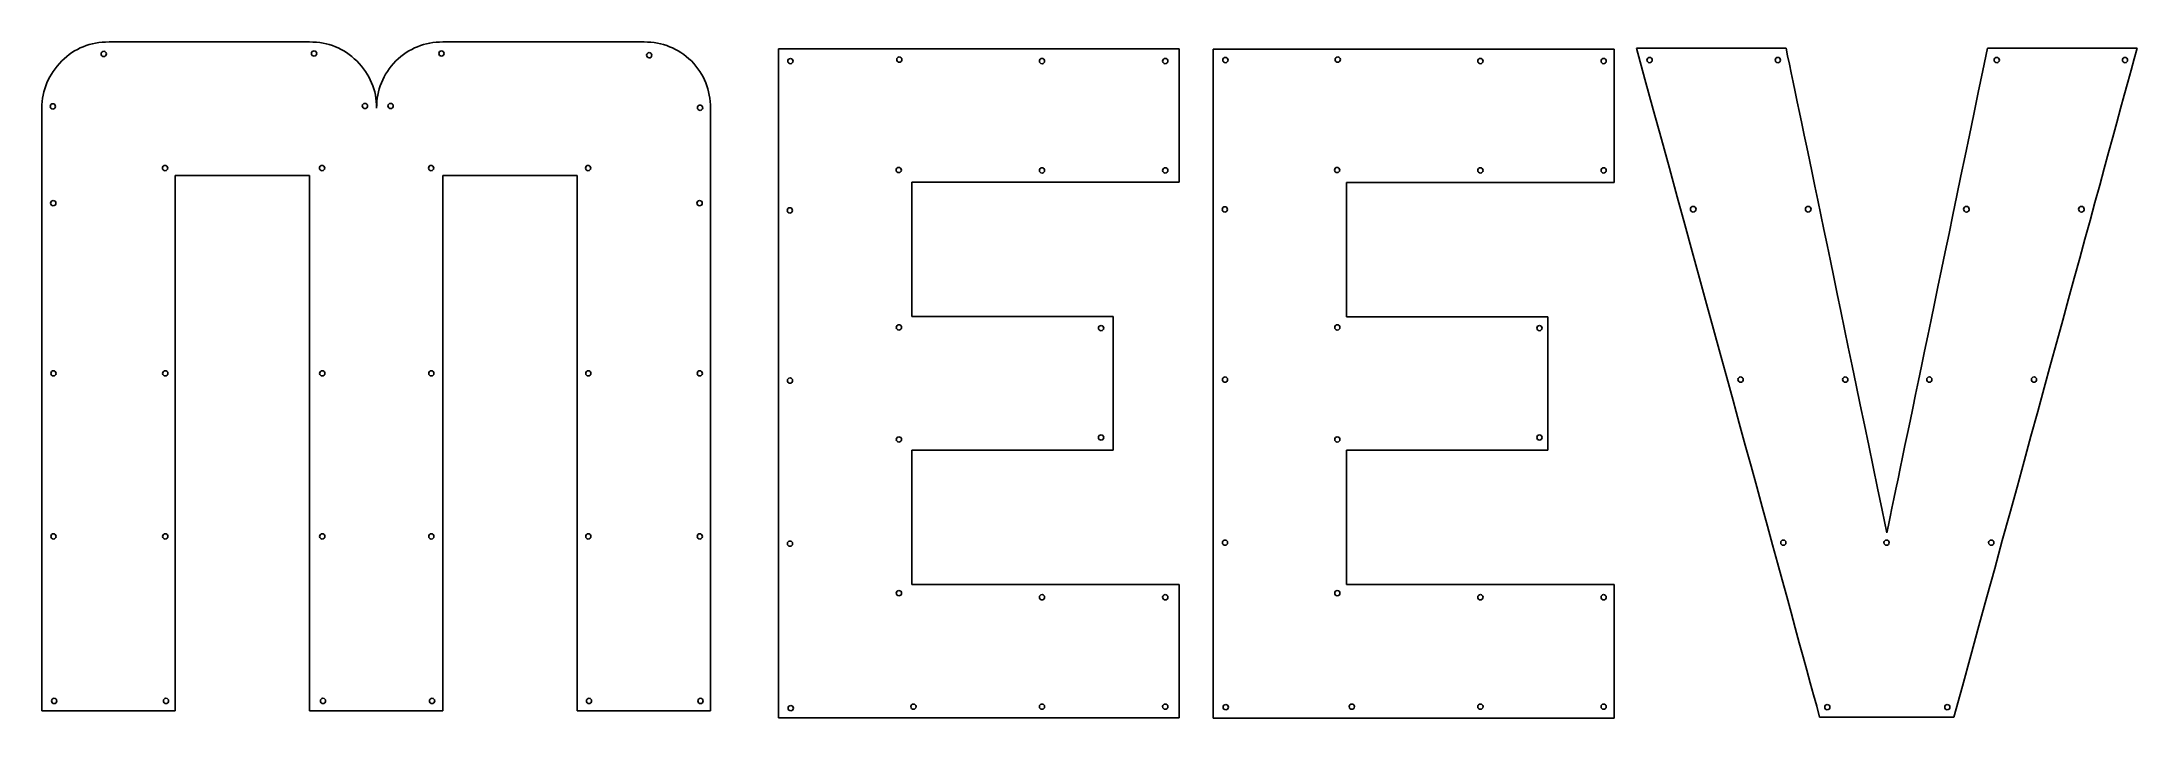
# Model space of a CAD drawing. Extents: x 0.4 to 50.5, y -3.1 to 13.1.
import ezdxf

# ---------------------------------------------------------------- set-up
doc = ezdxf.new("R2010")
doc.units = 0
doc.layers.add('Layer_1', color=7, linetype='CONTINUOUS')

msp = doc.modelspace()

# ---------------------------------------------------------------- linework, layer by layer
at = {"layer": 'Layer_1', "color": 7}
for points in [[(38.5534, 12.939928)], [(16.401399, 11.501454)], [(27.618258, 9.731857)], [(38.020696, 9.726168)]]:
    msp.add_lwpolyline(points, close=True, dxfattribs=at)
for points in [[(0.882966, 12.630067), (1.186823, 12.933924), (1.563028, 13.085853), (2.011579, 13.085853)], [(2.011579, 13.085853), (3.067845, 13.085853), (4.666714, 13.085853), (6.808186, 13.085853)], [(6.808186, 13.085853), (7.256737, 13.085853), (7.632941, 12.933924), (7.936799, 12.630067)], [(8.870075, 12.630067), (9.188402, 12.933924), (9.564607, 13.085853), (9.998689, 13.085853)], [(9.998689, 13.085853), (11.069424, 13.085853), (12.675528, 13.085853), (14.816999, 13.085853)], [(14.816999, 13.085853), (15.251081, 13.085853), (15.627286, 12.933924), (15.945613, 12.630067)], [(0.405475, 11.501454), (0.405475, 11.935536), (0.564639, 12.31174), (0.882966, 12.630067)], [(1.821198, 12.799729), (1.821198, 12.834521), (1.849403, 12.862725), (1.884194, 12.862725)], [(1.839649, 12.755184), (1.827835, 12.766999), (1.821198, 12.783022), (1.821198, 12.799729)], [(1.884194, 12.736733), (1.867487, 12.736733), (1.851464, 12.74337), (1.839649, 12.755184)], [(1.884194, 12.862725), (1.918986, 12.862725), (1.94719, 12.834521), (1.94719, 12.799729)], [(1.928739, 12.755184), (1.916925, 12.74337), (1.900902, 12.736733), (1.884194, 12.736733)], [(1.94719, 12.799729), (1.94719, 12.783022), (1.940553, 12.766999), (1.928739, 12.755184)], [(6.872413, 12.854002), (6.860599, 12.842188), (6.853962, 12.826164), (6.853962, 12.809457)], [(6.853962, 12.809457), (6.853962, 12.792749), (6.860599, 12.776726), (6.872413, 12.764912)], [(6.916958, 12.872453), (6.90025, 12.872453), (6.884227, 12.865816), (6.872413, 12.854002)], [(6.872413, 12.764912), (6.884227, 12.753098), (6.90025, 12.746461), (6.916958, 12.746461)], [(6.961503, 12.854002), (6.949689, 12.865816), (6.933666, 12.872453), (6.916958, 12.872453)], [(6.916958, 12.746461), (6.933666, 12.746461), (6.949689, 12.753098), (6.961503, 12.764912)], [(6.979954, 12.809457), (6.979954, 12.826164), (6.973317, 12.842188), (6.961503, 12.854002)], [(6.961503, 12.764912), (6.973317, 12.776726), (6.979954, 12.792749), (6.979954, 12.809457)], [(7.936799, 12.630067), (8.255126, 12.31174), (8.414289, 11.935536), (8.414289, 11.501454)], [(8.414289, 11.501454), (8.414289, 11.935536), (8.566218, 12.31174), (8.870075, 12.630067)], [(9.901924, 12.809457), (9.901924, 12.826164), (9.908561, 12.842188), (9.920375, 12.854002)], [(9.920375, 12.764912), (9.908561, 12.776726), (9.901924, 12.792749), (9.901924, 12.809457)], [(9.920375, 12.854002), (9.932189, 12.865816), (9.948212, 12.872453), (9.96492, 12.872453)], [(9.96492, 12.746461), (9.948212, 12.746461), (9.932189, 12.753098), (9.920375, 12.764912)], [(9.96492, 12.872453), (9.981628, 12.872453), (9.997651, 12.865816), (10.009465, 12.854002)], [(10.009465, 12.764912), (9.997651, 12.753098), (9.981628, 12.746461), (9.96492, 12.746461)], [(10.009465, 12.854002), (10.021279, 12.842188), (10.027916, 12.826164), (10.027916, 12.809457)], [(10.027916, 12.809457), (10.027916, 12.792749), (10.021279, 12.776726), (10.009465, 12.764912)], [(14.935799, 12.830857), (14.901007, 12.830857), (14.872803, 12.802653), (14.872803, 12.767861)], [(14.872803, 12.767861), (14.872803, 12.733069), (14.901007, 12.704865), (14.935799, 12.704865)], [(14.980343, 12.812406), (14.968529, 12.82422), (14.952506, 12.830857), (14.935799, 12.830857)], [(14.935799, 12.704865), (14.952506, 12.704865), (14.968529, 12.711502), (14.980343, 12.723316)], [(14.998795, 12.767861), (14.998795, 12.784569), (14.992158, 12.800592), (14.980343, 12.812406)], [(14.980343, 12.723316), (14.992158, 12.73513), (14.998795, 12.751154), (14.998795, 12.767861)], [(15.945613, 12.630067), (16.24947, 12.31174), (16.401399, 11.935536), (16.401399, 11.501454)], [(21.21555, 12.92236), (20.694651, 12.92236), (19.63115, 12.92236), (18.025046, 12.92236)], [(18.025046, 12.92236), (18.025046, 12.386992), (18.025046, 11.323491), (18.025046, 9.731857)], [(18.251082, 12.627232), (18.251082, 12.643939), (18.257719, 12.659963), (18.269533, 12.671777)], [(18.269533, 12.582687), (18.257719, 12.594501), (18.251082, 12.610524), (18.251082, 12.627232)], [(18.269533, 12.671777), (18.281347, 12.683591), (18.297371, 12.690228), (18.314078, 12.690228)], [(18.314078, 12.564236), (18.297371, 12.564236), (18.281347, 12.570873), (18.269533, 12.582687)], [(18.314078, 12.690228), (18.330786, 12.690228), (18.346809, 12.683591), (18.358623, 12.671777)], [(18.358623, 12.582687), (18.346809, 12.570873), (18.330786, 12.564236), (18.314078, 12.564236)], [(18.358623, 12.671777), (18.370437, 12.659963), (18.377074, 12.643939), (18.377074, 12.627232)], [(18.377074, 12.627232), (18.377074, 12.610524), (18.370437, 12.594501), (18.358623, 12.582687)], [(20.856499, 12.663294), (20.856499, 12.680002), (20.863136, 12.696025), (20.87495, 12.707839)], [(20.87495, 12.618749), (20.863136, 12.630563), (20.856499, 12.646587), (20.856499, 12.663294)], [(20.87495, 12.707839), (20.886764, 12.719653), (20.902787, 12.72629), (20.919495, 12.72629)], [(20.919495, 12.600298), (20.902787, 12.600298), (20.886764, 12.606935), (20.87495, 12.618749)], [(20.919495, 12.72629), (20.936203, 12.72629), (20.952226, 12.719653), (20.96404, 12.707839)], [(20.96404, 12.618749), (20.952226, 12.606935), (20.936203, 12.600298), (20.919495, 12.600298)], [(20.96404, 12.707839), (20.975854, 12.696025), (20.982491, 12.680002), (20.982491, 12.663294)], [(20.982491, 12.663294), (20.982491, 12.646587), (20.975854, 12.630563), (20.96404, 12.618749)], [(27.618258, 12.92236), (26.561993, 12.92236), (24.427757, 12.92236), (21.21555, 12.92236)], [(24.270754, 12.629248), (24.270754, 12.66404), (24.298958, 12.692244), (24.333749, 12.692244)], [(24.333749, 12.566252), (24.298958, 12.566252), (24.270754, 12.594456), (24.270754, 12.629248)], [(24.333749, 12.692244), (24.368541, 12.692244), (24.396745, 12.66404), (24.396746, 12.629248)], [(24.396746, 12.629248), (24.396745, 12.594456), (24.368541, 12.566252), (24.333749, 12.566252)], [(27.218982, 12.629248), (27.218982, 12.66404), (27.247186, 12.692244), (27.281977, 12.692244)], [(27.281977, 12.566252), (27.247186, 12.566252), (27.218982, 12.594456), (27.218982, 12.629248)], [(27.281977, 12.692244), (27.316769, 12.692244), (27.344973, 12.66404), (27.344973, 12.629248)], [(27.344973, 12.629248), (27.344973, 12.594456), (27.316769, 12.566252), (27.281977, 12.566252)], [(27.618258, 9.731857), (27.618258, 10.267225), (27.618258, 11.330726), (27.618258, 12.92236)], [(31.617985, 12.916671), (31.097087, 12.916671), (30.033586, 12.916671), (28.427483, 12.916671)], [(28.427483, 12.916671), (28.427483, 12.381303), (28.427483, 11.317802), (28.427483, 9.726168)], [(28.658791, 12.651565), (28.658791, 12.668273), (28.665428, 12.684296), (28.677242, 12.69611)], [(28.677242, 12.60702), (28.665428, 12.618834), (28.658791, 12.634858), (28.658791, 12.651565)], [(28.677242, 12.69611), (28.689056, 12.707924), (28.705079, 12.714561), (28.721787, 12.714561)], [(28.721787, 12.588569), (28.705079, 12.588569), (28.689056, 12.595206), (28.677242, 12.60702)], [(28.721787, 12.714561), (28.738494, 12.714561), (28.754518, 12.707924), (28.766332, 12.69611)], [(28.766332, 12.60702), (28.754518, 12.595206), (28.738494, 12.588569), (28.721787, 12.588569)], [(28.766332, 12.69611), (28.778146, 12.684296), (28.784783, 12.668273), (28.784783, 12.651565)], [(28.784783, 12.651565), (28.784783, 12.634858), (28.778146, 12.618834), (28.766332, 12.60702)], [(31.345249, 12.663294), (31.345249, 12.680002), (31.351886, 12.696025), (31.3637, 12.707839)], [(31.3637, 12.618749), (31.351886, 12.630563), (31.345249, 12.646587), (31.345249, 12.663294)], [(31.3637, 12.707839), (31.375514, 12.719653), (31.391537, 12.72629), (31.408245, 12.72629)], [(31.408245, 12.600298), (31.391537, 12.600298), (31.375514, 12.606935), (31.3637, 12.618749)], [(31.408245, 12.72629), (31.424953, 12.72629), (31.440976, 12.719653), (31.45279, 12.707839)], [(31.45279, 12.618749), (31.440976, 12.606935), (31.424953, 12.600298), (31.408245, 12.600298)], [(31.45279, 12.707839), (31.464604, 12.696025), (31.471241, 12.680002), (31.471241, 12.663294)], [(31.471241, 12.663294), (31.471241, 12.646587), (31.464604, 12.630563), (31.45279, 12.618749)], [(38.020696, 12.916671), (36.964429, 12.916671), (34.830192, 12.916671), (31.617985, 12.916671)], [(34.759504, 12.629248), (34.759504, 12.66404), (34.787708, 12.692244), (34.822499, 12.692244)], [(34.822499, 12.566252), (34.787708, 12.566252), (34.759504, 12.594456), (34.759504, 12.629248)], [(34.822499, 12.692244), (34.857291, 12.692244), (34.885495, 12.66404), (34.885496, 12.629248)], [(34.885496, 12.629248), (34.885495, 12.594456), (34.857291, 12.566252), (34.822499, 12.566252)], [(37.707732, 12.629248), (37.707732, 12.66404), (37.735936, 12.692244), (37.770727, 12.692244)], [(37.770727, 12.566252), (37.735936, 12.566252), (37.707732, 12.594456), (37.707732, 12.629248)], [(37.770727, 12.692244), (37.805519, 12.692244), (37.833723, 12.66404), (37.833723, 12.629248)], [(37.833723, 12.629248), (37.833723, 12.594456), (37.805519, 12.566252), (37.770727, 12.566252)], [(38.020696, 9.726168), (38.020696, 10.261536), (38.020696, 11.325037), (38.020696, 12.916671)], [(38.5534, 12.939928), (39.146646, 12.939928), (40.340372, 12.939928), (42.134577, 12.939928)], [(42.937629, -3.055995), (42.21416, -0.393625), (40.75275, 4.938349), (38.5534, 12.939928)], [(38.807145, 12.651565), (38.807145, 12.668273), (38.813782, 12.684296), (38.825596, 12.69611)], [(38.825596, 12.60702), (38.813782, 12.618834), (38.807145, 12.634858), (38.807145, 12.651565)], [(38.825596, 12.69611), (38.83741, 12.707924), (38.853433, 12.714561), (38.870141, 12.714561)], [(38.870141, 12.588569), (38.853433, 12.588569), (38.83741, 12.595206), (38.825596, 12.60702)], [(38.870141, 12.714561), (38.886848, 12.714561), (38.902872, 12.707924), (38.914686, 12.69611)], [(38.914686, 12.60702), (38.902872, 12.595206), (38.886848, 12.588569), (38.870141, 12.588569)], [(38.914686, 12.69611), (38.9265, 12.684296), (38.933137, 12.668273), (38.933137, 12.651565)], [(38.933137, 12.651565), (38.933137, 12.634858), (38.9265, 12.618834), (38.914686, 12.60702)], [(41.875939, 12.651565), (41.875939, 12.668273), (41.882576, 12.684296), (41.89439, 12.69611)], [(41.89439, 12.60702), (41.882576, 12.618834), (41.875939, 12.634858), (41.875939, 12.651565)], [(41.89439, 12.69611), (41.906204, 12.707924), (41.922227, 12.714561), (41.938935, 12.714561)], [(41.938935, 12.588569), (41.922227, 12.588569), (41.906204, 12.595206), (41.89439, 12.60702)], [(41.938935, 12.714561), (41.955642, 12.714561), (41.971665, 12.707924), (41.98348, 12.69611)], [(41.98348, 12.60702), (41.971665, 12.595206), (41.955642, 12.588569), (41.938935, 12.588569)], [(41.98348, 12.69611), (41.995294, 12.684296), (42.001931, 12.668273), (42.001931, 12.651565)], [(42.001931, 12.651565), (42.001931, 12.634858), (41.995294, 12.618834), (41.98348, 12.60702)], [(42.134577, 12.939928), (42.53972, 11.015498), (43.342772, 7.152168), (44.543733, 1.349937)], [(44.543733, 1.349937), (44.948876, 3.274368), (45.751928, 7.137698), (46.952888, 12.939928)], [(50.534065, 12.939928), (49.810595, 10.277558), (48.349186, 4.945584), (46.149837, -3.055995)], [(46.952888, 12.939928), (47.546133, 12.939928), (48.739859, 12.939928), (50.534065, 12.939928)], [(47.1318, 12.69611), (47.119986, 12.684296), (47.113349, 12.668273), (47.113349, 12.651565)], [(47.113349, 12.651565), (47.113349, 12.634858), (47.119986, 12.618834), (47.1318, 12.60702)], [(47.176345, 12.714561), (47.159637, 12.714561), (47.143614, 12.707924), (47.1318, 12.69611)], [(47.1318, 12.60702), (47.143614, 12.595206), (47.159637, 12.588569), (47.176345, 12.588569)], [(47.22089, 12.69611), (47.209076, 12.707924), (47.193053, 12.714561), (47.176345, 12.714561)], [(47.176345, 12.588569), (47.193053, 12.588569), (47.209076, 12.595206), (47.22089, 12.60702)], [(47.239341, 12.651565), (47.239341, 12.668273), (47.232704, 12.684296), (47.22089, 12.69611)], [(47.22089, 12.60702), (47.232704, 12.618834), (47.239341, 12.634858), (47.239341, 12.651565)], [(50.200594, 12.69611), (50.18878, 12.684296), (50.182143, 12.668273), (50.182143, 12.651565)], [(50.182143, 12.651565), (50.182143, 12.634858), (50.18878, 12.618834), (50.200594, 12.60702)], [(50.245139, 12.714561), (50.228431, 12.714561), (50.212408, 12.707924), (50.200594, 12.69611)], [(50.200594, 12.60702), (50.212408, 12.595206), (50.228431, 12.588569), (50.245139, 12.588569)], [(50.289684, 12.69611), (50.27787, 12.707924), (50.261846, 12.714561), (50.245139, 12.714561)], [(50.245139, 12.588569), (50.261846, 12.588569), (50.27787, 12.595206), (50.289684, 12.60702)], [(50.308135, 12.651565), (50.308135, 12.668273), (50.301498, 12.684296), (50.289684, 12.69611)], [(50.289684, 12.60702), (50.301498, 12.618834), (50.308135, 12.634858), (50.308135, 12.651565)], [(0.604521, 11.545071), (0.604521, 11.561779), (0.611158, 11.577802), (0.622972, 11.589616)], [(0.667517, 11.482075), (0.632725, 11.482075), (0.604521, 11.510279), (0.604521, 11.545071)], [(0.622972, 11.589616), (0.634786, 11.60143), (0.65081, 11.608067), (0.667517, 11.608067)], [(0.667517, 11.608067), (0.684225, 11.608067), (0.700248, 11.60143), (0.712062, 11.589616)], [(0.712062, 11.589616), (0.723876, 11.577802), (0.730513, 11.561779), (0.730513, 11.545071)], [(0.730513, 11.545071), (0.730513, 11.528363), (0.723876, 11.51234), (0.712062, 11.500526)], [(8.08909, 11.599343), (8.077276, 11.587529), (8.070639, 11.571506), (8.070639, 11.554799)], [(8.070639, 11.554799), (8.070639, 11.538091), (8.077276, 11.522068), (8.08909, 11.510254)], [(8.133635, 11.617795), (8.116928, 11.617795), (8.100904, 11.611158), (8.08909, 11.599343)], [(8.17818, 11.599343), (8.166366, 11.611158), (8.150343, 11.617795), (8.133635, 11.617795)], [(8.196631, 11.554799), (8.196631, 11.571506), (8.189994, 11.587529), (8.17818, 11.599343)], [(8.17818, 11.510254), (8.189994, 11.522068), (8.196631, 11.538091), (8.196631, 11.554799)], [(8.685247, 11.554799), (8.685247, 11.571506), (8.691884, 11.587529), (8.703698, 11.599343)], [(8.703698, 11.510254), (8.691884, 11.522068), (8.685247, 11.538091), (8.685247, 11.554799)], [(8.703698, 11.599343), (8.715512, 11.611158), (8.731535, 11.617795), (8.748243, 11.617795)], [(8.748243, 11.617795), (8.76495, 11.617795), (8.780974, 11.611158), (8.792788, 11.599343)], [(8.792788, 11.599343), (8.804602, 11.587529), (8.811239, 11.571506), (8.811239, 11.554799)], [(8.811239, 11.554799), (8.811239, 11.538091), (8.804602, 11.522068), (8.792788, 11.510254)], [(16.107931, 11.557748), (16.096117, 11.545934), (16.08948, 11.529911), (16.08948, 11.513203)], [(16.152476, 11.576199), (16.135768, 11.576199), (16.119745, 11.569562), (16.107931, 11.557748)], [(16.197021, 11.557748), (16.185207, 11.569562), (16.169184, 11.576199), (16.152476, 11.576199)], [(16.215472, 11.513203), (16.215472, 11.529911), (16.208835, 11.545934), (16.197021, 11.557748)], [(0.405475, 6.249061), (0.405475, 7.753879), (0.405475, 9.504676), (0.405475, 11.501454)], [(0.712062, 11.500526), (0.700248, 11.488712), (0.684225, 11.482075), (0.667517, 11.482075)], [(8.08909, 11.510254), (8.100904, 11.49844), (8.116928, 11.491802), (8.133635, 11.491803)], [(8.133635, 11.491803), (8.150343, 11.491802), (8.166366, 11.49844), (8.17818, 11.510254)], [(8.748243, 11.491803), (8.731535, 11.491802), (8.715512, 11.49844), (8.703698, 11.510254)], [(8.792788, 11.510254), (8.780974, 11.49844), (8.76495, 11.491802), (8.748243, 11.491803)], [(16.08948, 11.513203), (16.08948, 11.496495), (16.096117, 11.480472), (16.107931, 11.468658)], [(16.107931, 11.468658), (16.119745, 11.456844), (16.135768, 11.450207), (16.152476, 11.450207)], [(16.152476, 11.450207), (16.169184, 11.450207), (16.185207, 11.456844), (16.197021, 11.468658)], [(16.197021, 11.468658), (16.208835, 11.480472), (16.215472, 11.496495), (16.215472, 11.513203)], [(16.401399, 11.501454), (16.401399, 8.289246), (16.401399, 3.485405), (16.401399, -2.91007)], [(3.289577, 10.071044), (3.289577, 10.087752), (3.296214, 10.103775), (3.308028, 10.115589)], [(3.308028, 10.026499), (3.296214, 10.038313), (3.289577, 10.054337), (3.289577, 10.071044)], [(3.308028, 10.115589), (3.319842, 10.127403), (3.335866, 10.13404), (3.352573, 10.13404)], [(3.352573, 10.008048), (3.335866, 10.008048), (3.319842, 10.014685), (3.308028, 10.026499)], [(3.352573, 10.13404), (3.369281, 10.13404), (3.385304, 10.127403), (3.397118, 10.115589)], [(3.397118, 10.026499), (3.385304, 10.014685), (3.369281, 10.008048), (3.352573, 10.008048)], [(3.397118, 10.115589), (3.408932, 10.103775), (3.415569, 10.087752), (3.415569, 10.071044)], [(3.415569, 10.071044), (3.415569, 10.054337), (3.408932, 10.038313), (3.397118, 10.026499)], [(7.045705, 10.071044), (7.045705, 10.087752), (7.052342, 10.103775), (7.064156, 10.115589)], [(7.064156, 10.026499), (7.052342, 10.038313), (7.045705, 10.054337), (7.045705, 10.071044)], [(7.064156, 10.115589), (7.07597, 10.127403), (7.091993, 10.13404), (7.108701, 10.13404)], [(7.108701, 10.008048), (7.091993, 10.008048), (7.07597, 10.014685), (7.064156, 10.026499)], [(7.108701, 10.13404), (7.125409, 10.13404), (7.141432, 10.127403), (7.153246, 10.115589)], [(7.153246, 10.026499), (7.141432, 10.014685), (7.125409, 10.008048), (7.108701, 10.008048)], [(7.153246, 10.115589), (7.16506, 10.103775), (7.171697, 10.087752), (7.171697, 10.071044)], [(7.171697, 10.071044), (7.171697, 10.054337), (7.16506, 10.038313), (7.153246, 10.026499)], [(9.654924, 10.071044), (9.654924, 10.087752), (9.661561, 10.103775), (9.673375, 10.115589)], [(9.673375, 10.026499), (9.661561, 10.038313), (9.654924, 10.054337), (9.654924, 10.071044)], [(9.673375, 10.115589), (9.685189, 10.127403), (9.701212, 10.13404), (9.71792, 10.13404)], [(9.71792, 10.008048), (9.701212, 10.008048), (9.685189, 10.014685), (9.673375, 10.026499)], [(9.71792, 10.13404), (9.734627, 10.13404), (9.75065, 10.127403), (9.762465, 10.115589)], [(9.762465, 10.026499), (9.75065, 10.014685), (9.734627, 10.008048), (9.71792, 10.008048)], [(9.762465, 10.115589), (9.774279, 10.103775), (9.780916, 10.087752), (9.780916, 10.071044)], [(9.780916, 10.071044), (9.780916, 10.054337), (9.774279, 10.038313), (9.762465, 10.026499)], [(13.411051, 10.071044), (13.411051, 10.087752), (13.417688, 10.103775), (13.429502, 10.115589)], [(13.429502, 10.026499), (13.417688, 10.038313), (13.411051, 10.054337), (13.411051, 10.071044)], [(13.429502, 10.115589), (13.441316, 10.127403), (13.45734, 10.13404), (13.474047, 10.13404)], [(13.474047, 10.008048), (13.45734, 10.008048), (13.441316, 10.014685), (13.429502, 10.026499)], [(13.474047, 10.13404), (13.490755, 10.13404), (13.506778, 10.127403), (13.518592, 10.115589)], [(13.518592, 10.026499), (13.506778, 10.014685), (13.490755, 10.008048), (13.474047, 10.008048)], [(13.518592, 10.115589), (13.530406, 10.103775), (13.537043, 10.087752), (13.537043, 10.071044)], [(13.537043, 10.071044), (13.537043, 10.054337), (13.530406, 10.038313), (13.518592, 10.026499)], [(20.842255, 10.023309), (20.842255, 10.058101), (20.870459, 10.086305), (20.905251, 10.086305)], [(20.905251, 10.086305), (20.940043, 10.086305), (20.968247, 10.058101), (20.968247, 10.023309)], [(24.270754, 10.014567), (24.270754, 10.049358), (24.298958, 10.077562), (24.333749, 10.077563)], [(24.333749, 10.077563), (24.368541, 10.077563), (24.396745, 10.049358), (24.396746, 10.014567)], [(27.218982, 10.014567), (27.218982, 10.049358), (27.247186, 10.077562), (27.281977, 10.077563)], [(27.281977, 10.077563), (27.316769, 10.077563), (27.344973, 10.049358), (27.344973, 10.014567)], [(31.331005, 10.023309), (31.331005, 10.058101), (31.359209, 10.086305), (31.394001, 10.086305)], [(31.394001, 10.086305), (31.428793, 10.086305), (31.456997, 10.058101), (31.456997, 10.023309)], [(34.759504, 10.014567), (34.759504, 10.049358), (34.787708, 10.077562), (34.822499, 10.077563)], [(34.822499, 10.077563), (34.857291, 10.077563), (34.885495, 10.049358), (34.885496, 10.014567)], [(37.707732, 10.014567), (37.707732, 10.049358), (37.735936, 10.077562), (37.770727, 10.077563)], [(37.770727, 10.077563), (37.805519, 10.077563), (37.833723, 10.049358), (37.833723, 10.014567)], [(6.808186, 9.89535), (6.099185, 9.89535), (5.028449, 9.89535), (3.595979, 9.89535)], [(3.595979, 9.89535), (3.595979, 7.044878), (3.595979, 2.776404), (3.595979, -2.91007)], [(6.808186, -2.91007), (6.808186, -0.059598), (6.808186, 4.208875), (6.808186, 9.89535)], [(13.210896, 9.89535), (12.501895, 9.89535), (11.431159, 9.89535), (9.998689, 9.89535)], [(9.998689, 9.89535), (9.998689, 7.044878), (9.998689, 2.776404), (9.998689, -2.91007)], [(13.210896, -2.91007), (13.210896, -0.059598), (13.210896, 4.208875), (13.210896, 9.89535)], [(18.025046, 9.731857), (18.025046, 9.196489), (18.025046, 8.125754), (18.025046, 6.51965)], [(20.860706, 9.978764), (20.848892, 9.990578), (20.842255, 10.006602), (20.842255, 10.023309)], [(20.905251, 9.960313), (20.888543, 9.960313), (20.87252, 9.96695), (20.860706, 9.978764)], [(20.949796, 9.978764), (20.937982, 9.96695), (20.921958, 9.960313), (20.905251, 9.960313)], [(20.968247, 10.023309), (20.968247, 10.006602), (20.96161, 9.990578), (20.949796, 9.978764)], [(21.21555, 6.51965), (21.21555, 7.24312), (21.21555, 8.313856), (21.21555, 9.731857)], [(21.21555, 9.731857), (22.648021, 9.731857), (24.782257, 9.731857), (27.618258, 9.731857)], [(24.333749, 9.951571), (24.298958, 9.951571), (24.270754, 9.979775), (24.270754, 10.014567)], [(24.396746, 10.014567), (24.396745, 9.979775), (24.368541, 9.951571), (24.333749, 9.951571)], [(27.281977, 9.951571), (27.247186, 9.951571), (27.218982, 9.979775), (27.218982, 10.014567)], [(27.344973, 10.014567), (27.344973, 9.979775), (27.316769, 9.951571), (27.281977, 9.951571)], [(28.427483, 9.726168), (28.427483, 9.1908), (28.427483, 8.120065), (28.427483, 6.513961)], [(31.349456, 9.978764), (31.337642, 9.990578), (31.331005, 10.006602), (31.331005, 10.023309)], [(31.394001, 9.960313), (31.377293, 9.960313), (31.36127, 9.96695), (31.349456, 9.978764)], [(31.438546, 9.978764), (31.426732, 9.96695), (31.410708, 9.960313), (31.394001, 9.960313)], [(31.456997, 10.023309), (31.456997, 10.006602), (31.45036, 9.990578), (31.438546, 9.978764)], [(31.617985, 6.513961), (31.617985, 7.237431), (31.617985, 8.308167), (31.617985, 9.726168)], [(31.617985, 9.726168), (33.050456, 9.726168), (35.184693, 9.726168), (38.020696, 9.726168)], [(34.822499, 9.951571), (34.787708, 9.951571), (34.759504, 9.979775), (34.759504, 10.014567)], [(34.885496, 10.014567), (34.885495, 9.979775), (34.857291, 9.951571), (34.822499, 9.951571)], [(37.770727, 9.951571), (37.735936, 9.951571), (37.707732, 9.979775), (37.707732, 10.014567)], [(37.833723, 10.014567), (37.833723, 9.979775), (37.805519, 9.951571), (37.770727, 9.951571)], [(0.614249, 9.231583), (0.614249, 9.248291), (0.620886, 9.264314), (0.6327, 9.276128)], [(0.6327, 9.187038), (0.620886, 9.198852), (0.614249, 9.214876), (0.614249, 9.231583)], [(0.6327, 9.276128), (0.644515, 9.287942), (0.660538, 9.294579), (0.677245, 9.294579)], [(0.677245, 9.168587), (0.660538, 9.168587), (0.644515, 9.175224), (0.6327, 9.187038)], [(0.677245, 9.294579), (0.693953, 9.294579), (0.709976, 9.287942), (0.72179, 9.276128)], [(0.72179, 9.187038), (0.709976, 9.175224), (0.693953, 9.168587), (0.677245, 9.168587)], [(0.72179, 9.276128), (0.733604, 9.264314), (0.740241, 9.248291), (0.740241, 9.231583)], [(0.740241, 9.231583), (0.740241, 9.214876), (0.733604, 9.198852), (0.72179, 9.187038)], [(16.077615, 9.231583), (16.077615, 9.248291), (16.084252, 9.264314), (16.096066, 9.276128)], [(16.096066, 9.187038), (16.084252, 9.198852), (16.077615, 9.214876), (16.077615, 9.231583)], [(16.096066, 9.276128), (16.10788, 9.287942), (16.123903, 9.294579), (16.140611, 9.294579)], [(16.140611, 9.168587), (16.123903, 9.168587), (16.10788, 9.175224), (16.096066, 9.187038)], [(16.140611, 9.294579), (16.157319, 9.294579), (16.173342, 9.287942), (16.185156, 9.276128)], [(16.185156, 9.187038), (16.173342, 9.175224), (16.157319, 9.168587), (16.140611, 9.168587)], [(16.185156, 9.276128), (16.19697, 9.264314), (16.203607, 9.248291), (16.203607, 9.231583)], [(16.203607, 9.231583), (16.203607, 9.214876), (16.19697, 9.198852), (16.185156, 9.187038)], [(18.236838, 9.058044), (18.236838, 9.092835), (18.265042, 9.121039), (18.299834, 9.121039)], [(18.255289, 9.013499), (18.243475, 9.025313), (18.236838, 9.041336), (18.236838, 9.058044)], [(18.299834, 9.121039), (18.334626, 9.121039), (18.36283, 9.092835), (18.36283, 9.058044)], [(18.36283, 9.058044), (18.36283, 9.041336), (18.356193, 9.025313), (18.344379, 9.013499)], [(28.644546, 9.082377), (28.644547, 9.117169), (28.672751, 9.145373), (28.707542, 9.145373)], [(28.662998, 9.037832), (28.651184, 9.049646), (28.644546, 9.065669), (28.644546, 9.082377)], [(28.707542, 9.019381), (28.690835, 9.019381), (28.674812, 9.026018), (28.662998, 9.037832)], [(28.707542, 9.145373), (28.742334, 9.145373), (28.770538, 9.117169), (28.770539, 9.082377)], [(28.752087, 9.037832), (28.740273, 9.026018), (28.72425, 9.019381), (28.707542, 9.019381)], [(28.770539, 9.082377), (28.770539, 9.065669), (28.763901, 9.049646), (28.752087, 9.037832)], [(39.846354, 9.087128), (39.846354, 9.124544), (39.876686, 9.154875), (39.914101, 9.154875)], [(39.866197, 9.039223), (39.853492, 9.051929), (39.846354, 9.06916), (39.846354, 9.087128)], [(39.914101, 9.019381), (39.896134, 9.019381), (39.878902, 9.026518), (39.866197, 9.039223)], [(39.914101, 9.154875), (39.951517, 9.154875), (39.981848, 9.124544), (39.981849, 9.087128)], [(39.962006, 9.039223), (39.949301, 9.026518), (39.932069, 9.019381), (39.914101, 9.019381)], [(39.981849, 9.087128), (39.981849, 9.06916), (39.974711, 9.051929), (39.962006, 9.039223)], [(42.597687, 9.087128), (42.597687, 9.124544), (42.628018, 9.154875), (42.665434, 9.154875)], [(42.617529, 9.039223), (42.604824, 9.051929), (42.597687, 9.06916), (42.597687, 9.087128)], [(42.665434, 9.019381), (42.647466, 9.019381), (42.630234, 9.026518), (42.617529, 9.039223)], [(42.665434, 9.154875), (42.702849, 9.154875), (42.733181, 9.124544), (42.733181, 9.087128)], [(42.713338, 9.039223), (42.700633, 9.026518), (42.683401, 9.019381), (42.665434, 9.019381)], [(42.733181, 9.087128), (42.733181, 9.06916), (42.726043, 9.051929), (42.713338, 9.039223)], [(46.449846, 9.154875), (46.41243, 9.154875), (46.382099, 9.124544), (46.382099, 9.087128)], [(46.382099, 9.087128), (46.382099, 9.06916), (46.389236, 9.051929), (46.401941, 9.039223)], [(46.401941, 9.039223), (46.414646, 9.026518), (46.431878, 9.019381), (46.449846, 9.019381)], [(46.517593, 9.087128), (46.517593, 9.124544), (46.487261, 9.154875), (46.449846, 9.154875)], [(46.449846, 9.019381), (46.467813, 9.019381), (46.485045, 9.026518), (46.49775, 9.039223)], [(46.49775, 9.039223), (46.510455, 9.051929), (46.517593, 9.06916), (46.517593, 9.087128)], [(49.201178, 9.154875), (49.163762, 9.154875), (49.133431, 9.124544), (49.133431, 9.087128)], [(49.133431, 9.087128), (49.133431, 9.06916), (49.140569, 9.051929), (49.153274, 9.039223)], [(49.153274, 9.039223), (49.165979, 9.026518), (49.18321, 9.019381), (49.201178, 9.019381)], [(49.268925, 9.087128), (49.268925, 9.124544), (49.238594, 9.154875), (49.201178, 9.154875)], [(49.201178, 9.019381), (49.219146, 9.019381), (49.236377, 9.026518), (49.249083, 9.039223)], [(49.249083, 9.039223), (49.261788, 9.051929), (49.268925, 9.06916), (49.268925, 9.087128)], [(18.299834, 8.995048), (18.283127, 8.995047), (18.267103, 9.001685), (18.255289, 9.013499)], [(18.344379, 9.013499), (18.332565, 9.001685), (18.316542, 8.995047), (18.299834, 8.995048)], [(18.025046, 6.51965), (18.025046, 5.998752), (18.025046, 4.93525), (18.025046, 3.329147)], [(26.03386, 6.51965), (24.963124, 6.51965), (23.357021, 6.51965), (21.21555, 6.51965)], [(26.03386, 3.329147), (26.03386, 4.038148), (26.03386, 5.101649), (26.03386, 6.51965)], [(0.405475, 2.515955), (0.405475, 3.514344), (0.405475, 4.758712), (0.405475, 6.249061)], [(20.847005, 6.261473), (20.847006, 6.296265), (20.87521, 6.324469), (20.910001, 6.324469)], [(20.910001, 6.198477), (20.87521, 6.198477), (20.847006, 6.226681), (20.847005, 6.261473)], [(20.910001, 6.324469), (20.944793, 6.324469), (20.972997, 6.296265), (20.972998, 6.261473)], [(20.972997, 6.261473), (20.972997, 6.226681), (20.944793, 6.198477), (20.910001, 6.198477)], [(25.683483, 6.243708), (25.683484, 6.2785), (25.711688, 6.306704), (25.746479, 6.306704)], [(25.746479, 6.180713), (25.711688, 6.180713), (25.683484, 6.208917), (25.683483, 6.243708)], [(25.746479, 6.306704), (25.781271, 6.306704), (25.809475, 6.2785), (25.809475, 6.243708)], [(25.809475, 6.243708), (25.809475, 6.208917), (25.781271, 6.180712), (25.746479, 6.180713)], [(28.427483, 6.513961), (28.427483, 5.993063), (28.427483, 4.929562), (28.427483, 3.323458)], [(31.335755, 6.261473), (31.335756, 6.296265), (31.36396, 6.324469), (31.398751, 6.324469)], [(31.398751, 6.198477), (31.36396, 6.198477), (31.335756, 6.226681), (31.335755, 6.261473)], [(31.398751, 6.324469), (31.433543, 6.324469), (31.461747, 6.296265), (31.461748, 6.261473)], [(31.461747, 6.261473), (31.461747, 6.226681), (31.433543, 6.198477), (31.398751, 6.198477)], [(36.436296, 6.513961), (35.365561, 6.513961), (33.759458, 6.513961), (31.617985, 6.513961)], [(36.172233, 6.243708), (36.172234, 6.2785), (36.200438, 6.306704), (36.235229, 6.306704)], [(36.235229, 6.180713), (36.200438, 6.180713), (36.172234, 6.208917), (36.172233, 6.243708)], [(36.235229, 6.306704), (36.270021, 6.306704), (36.298225, 6.2785), (36.298225, 6.243708)], [(36.298225, 6.243708), (36.298225, 6.208917), (36.270021, 6.180712), (36.235229, 6.180713)], [(36.436296, 3.323458), (36.436296, 4.032459), (36.436296, 5.09596), (36.436296, 6.513961)], [(0.619, 5.162276), (0.619, 5.178984), (0.625637, 5.195007), (0.637451, 5.206821)], [(0.637451, 5.117732), (0.625637, 5.129546), (0.619, 5.145569), (0.619, 5.162276)], [(0.637451, 5.206821), (0.649265, 5.218635), (0.665288, 5.225273), (0.681996, 5.225273)], [(0.681996, 5.09928), (0.665288, 5.09928), (0.649265, 5.105917), (0.637451, 5.117732)], [(0.681996, 5.225273), (0.698704, 5.225272), (0.714727, 5.218635), (0.726541, 5.206821)], [(0.726541, 5.117732), (0.714727, 5.105917), (0.698704, 5.09928), (0.681996, 5.09928)], [(0.726541, 5.206821), (0.738355, 5.195007), (0.744992, 5.178984), (0.744992, 5.162276)], [(0.744992, 5.162276), (0.744992, 5.145569), (0.738355, 5.129546), (0.726541, 5.117732)], [(3.294328, 5.162276), (3.294328, 5.178984), (3.300965, 5.195007), (3.312779, 5.206821)], [(3.312779, 5.117732), (3.300965, 5.129546), (3.294328, 5.145569), (3.294328, 5.162276)], [(3.312779, 5.206821), (3.324593, 5.218635), (3.340616, 5.225273), (3.357324, 5.225273)], [(3.357324, 5.09928), (3.340616, 5.09928), (3.324593, 5.105917), (3.312779, 5.117732)], [(3.357324, 5.225273), (3.392115, 5.225272), (3.42032, 5.197068), (3.42032, 5.162276)], [(3.42032, 5.162276), (3.42032, 5.127485), (3.392115, 5.099281), (3.357324, 5.09928)], [(7.050456, 5.162276), (7.050456, 5.178984), (7.057093, 5.195007), (7.068907, 5.206821)], [(7.068907, 5.117732), (7.057093, 5.129546), (7.050456, 5.145569), (7.050456, 5.162276)], [(7.068907, 5.206821), (7.080721, 5.218635), (7.096744, 5.225273), (7.113452, 5.225273)], [(7.113452, 5.09928), (7.096744, 5.09928), (7.080721, 5.105917), (7.068907, 5.117732)], [(7.113452, 5.225273), (7.130159, 5.225273), (7.146183, 5.218635), (7.157997, 5.206821)], [(7.157997, 5.117732), (7.146183, 5.105917), (7.130159, 5.09928), (7.113452, 5.09928)], [(7.157997, 5.206821), (7.169811, 5.195007), (7.176448, 5.178984), (7.176448, 5.162276)], [(7.176448, 5.162276), (7.176448, 5.145569), (7.169811, 5.129546), (7.157997, 5.117732)], [(9.659674, 5.162276), (9.659674, 5.178984), (9.666311, 5.195007), (9.678125, 5.206821)], [(9.678125, 5.117732), (9.666311, 5.129546), (9.659674, 5.145569), (9.659674, 5.162276)], [(9.678125, 5.206821), (9.689939, 5.218635), (9.705963, 5.225273), (9.72267, 5.225273)], [(9.72267, 5.09928), (9.705963, 5.09928), (9.689939, 5.105917), (9.678125, 5.117732)], [(9.72267, 5.225273), (9.739378, 5.225273), (9.755401, 5.218635), (9.767215, 5.206821)], [(9.767215, 5.117732), (9.755401, 5.105917), (9.739378, 5.09928), (9.72267, 5.09928)], [(9.767215, 5.206821), (9.779029, 5.195007), (9.785666, 5.178984), (9.785666, 5.162276)], [(9.785666, 5.162276), (9.785666, 5.145569), (9.779029, 5.129546), (9.767215, 5.117732)], [(13.415802, 5.162276), (13.415802, 5.178984), (13.422439, 5.195007), (13.434253, 5.206821)], [(13.434253, 5.117732), (13.422439, 5.129546), (13.415802, 5.145569), (13.415802, 5.162276)], [(13.434253, 5.206821), (13.446067, 5.218635), (13.46209, 5.225273), (13.478798, 5.225273)], [(13.478798, 5.09928), (13.46209, 5.09928), (13.446067, 5.105917), (13.434253, 5.117732)], [(13.478798, 5.225273), (13.495506, 5.225273), (13.511529, 5.218635), (13.523343, 5.206821)], [(13.523343, 5.117732), (13.511529, 5.105917), (13.495506, 5.09928), (13.478798, 5.09928)], [(13.523343, 5.206821), (13.535157, 5.195007), (13.541794, 5.178984), (13.541794, 5.162276)], [(13.541794, 5.162276), (13.541794, 5.145569), (13.535157, 5.129546), (13.523343, 5.117732)], [(16.082366, 5.162276), (16.082366, 5.178984), (16.089003, 5.195007), (16.100817, 5.206821)], [(16.100817, 5.117732), (16.089003, 5.129546), (16.082366, 5.145569), (16.082366, 5.162276)], [(16.100817, 5.206821), (16.112631, 5.218635), (16.128654, 5.225273), (16.145362, 5.225273)], [(16.145362, 5.09928), (16.128654, 5.09928), (16.112631, 5.105917), (16.100817, 5.117732)], [(16.145362, 5.225273), (16.162069, 5.225273), (16.178093, 5.218635), (16.189907, 5.206821)], [(16.189907, 5.117732), (16.178093, 5.105917), (16.162069, 5.09928), (16.145362, 5.09928)], [(16.189907, 5.206821), (16.201721, 5.195007), (16.208358, 5.178984), (16.208358, 5.162276)], [(16.208358, 5.162276), (16.208358, 5.145569), (16.201721, 5.129546), (16.189907, 5.117732)], [(18.241589, 4.988737), (18.241589, 5.023529), (18.269793, 5.051733), (18.304585, 5.051733)], [(18.304585, 5.051733), (18.339376, 5.051733), (18.367581, 5.023529), (18.367581, 4.988738)], [(28.649297, 5.013071), (28.649297, 5.047863), (28.677501, 5.076067), (28.712293, 5.076067)], [(28.712293, 4.950075), (28.677501, 4.950075), (28.649297, 4.978279), (28.649297, 5.013071)], [(28.712293, 5.076067), (28.747085, 5.076067), (28.775289, 5.047863), (28.775289, 5.013071)], [(28.775289, 5.013071), (28.775289, 4.978279), (28.747085, 4.950075), (28.712293, 4.950075)], [(40.984608, 5.013071), (40.984608, 5.047863), (41.012812, 5.076067), (41.047604, 5.076067)], [(41.047604, 4.950075), (41.012812, 4.950075), (40.984608, 4.978279), (40.984608, 5.013071)], [(41.047604, 5.076067), (41.082395, 5.076067), (41.1106, 5.047863), (41.1106, 5.013071)], [(41.1106, 5.013071), (41.1106, 4.978279), (41.082395, 4.950075), (41.047604, 4.950075)], [(43.489026, 5.013071), (43.489026, 5.047863), (43.51723, 5.076067), (43.552022, 5.076067)], [(43.552022, 4.950075), (43.51723, 4.950075), (43.489026, 4.978279), (43.489026, 5.013071)], [(43.552022, 5.076067), (43.586813, 5.076067), (43.615018, 5.047863), (43.615018, 5.013071)], [(43.615018, 5.013071), (43.615018, 4.978279), (43.586813, 4.950075), (43.552022, 4.950075)], [(45.563258, 5.076067), (45.528466, 5.076067), (45.500262, 5.047863), (45.500262, 5.013071)], [(45.500262, 5.013071), (45.500262, 4.978279), (45.528466, 4.950075), (45.563258, 4.950075)], [(45.626254, 5.013071), (45.626254, 5.047862), (45.59805, 5.076067), (45.563258, 5.076067)], [(45.563258, 4.950075), (45.59805, 4.950075), (45.626254, 4.978279), (45.626254, 5.013071)], [(48.067676, 5.076067), (48.032884, 5.076067), (48.00468, 5.047863), (48.00468, 5.013071)], [(48.00468, 5.013071), (48.00468, 4.978279), (48.032884, 4.950075), (48.067676, 4.950075)], [(48.130672, 5.013071), (48.130672, 5.047863), (48.102467, 5.076067), (48.067676, 5.076067)], [(48.067676, 4.950075), (48.102467, 4.950075), (48.130672, 4.978279), (48.130672, 5.013071)], [(18.304585, 4.925742), (18.269793, 4.925742), (18.241589, 4.953946), (18.241589, 4.988737)], [(18.367581, 4.988738), (18.367581, 4.953946), (18.339376, 4.925742), (18.304585, 4.925742)], [(20.847005, 3.581817), (20.847006, 3.616608), (20.87521, 3.644813), (20.910001, 3.644812)], [(20.910001, 3.518821), (20.87521, 3.518821), (20.847006, 3.547025), (20.847005, 3.581817)], [(20.910001, 3.644812), (20.944793, 3.644813), (20.972997, 3.616608), (20.972998, 3.581817)], [(20.972997, 3.581817), (20.972997, 3.547025), (20.944793, 3.518821), (20.910001, 3.518821)], [(25.683483, 3.629027), (25.683484, 3.663819), (25.711688, 3.692023), (25.746479, 3.692023)], [(25.746479, 3.566031), (25.711688, 3.566031), (25.683484, 3.594235), (25.683483, 3.629027)], [(25.746479, 3.692023), (25.781271, 3.692023), (25.809475, 3.663819), (25.809475, 3.629027)], [(25.809475, 3.629027), (25.809475, 3.594235), (25.781271, 3.566031), (25.746479, 3.566031)], [(31.335755, 3.581817), (31.335756, 3.616608), (31.36396, 3.644813), (31.398751, 3.644812)], [(31.398751, 3.518821), (31.36396, 3.518821), (31.335756, 3.547025), (31.335755, 3.581817)], [(31.398751, 3.644812), (31.433543, 3.644813), (31.461747, 3.616608), (31.461748, 3.581817)], [(31.461748, 3.581817), (31.461747, 3.547025), (31.433543, 3.518821), (31.398751, 3.518821)], [(36.172233, 3.629027), (36.172234, 3.663819), (36.200438, 3.692023), (36.235229, 3.692023)], [(36.235229, 3.566031), (36.200438, 3.566031), (36.172234, 3.594235), (36.172233, 3.629027)], [(36.235229, 3.692023), (36.270021, 3.692023), (36.298225, 3.663819), (36.298225, 3.629027)], [(36.298225, 3.629027), (36.298225, 3.594235), (36.270021, 3.566031), (36.235229, 3.566031)], [(18.025046, 3.329147), (18.025046, 2.793779), (18.025046, 1.723043), (18.025046, 0.11694)], [(21.21555, 0.11694), (21.21555, 0.84041), (21.21555, 1.911145), (21.21555, 3.329147)], [(21.21555, 3.329147), (22.286285, 3.329147), (23.892388, 3.329147), (26.03386, 3.329147)], [(28.427483, 3.323458), (28.427483, 2.78809), (28.427483, 1.717354), (28.427483, 0.111251)], [(31.617985, 0.111251), (31.617985, 0.834721), (31.617985, 1.905457), (31.617985, 3.323458)], [(31.617985, 3.323458), (32.688722, 3.323458), (34.294825, 3.323458), (36.436296, 3.323458)], [(0.405475, -2.91007), (0.405475, -1.70911), (0.405475, 0.099565), (0.405475, 2.515955)], [(0.619, 1.263615), (0.619, 1.280323), (0.625637, 1.296346), (0.637451, 1.30816)], [(0.637451, 1.21907), (0.625637, 1.230884), (0.619, 1.246908), (0.619, 1.263615)], [(0.637451, 1.30816), (0.649265, 1.319974), (0.665288, 1.326611), (0.681996, 1.326611)], [(0.681996, 1.200619), (0.665288, 1.200619), (0.649265, 1.207256), (0.637451, 1.21907)], [(0.681996, 1.326611), (0.698704, 1.326611), (0.714727, 1.319974), (0.726541, 1.30816)], [(0.726541, 1.21907), (0.714727, 1.207256), (0.698704, 1.200619), (0.681996, 1.200619)], [(0.726541, 1.30816), (0.738355, 1.296346), (0.744992, 1.280323), (0.744992, 1.263615)], [(0.744992, 1.263615), (0.744992, 1.246908), (0.738355, 1.230884), (0.726541, 1.21907)], [(3.294328, 1.263615), (3.294328, 1.280323), (3.300965, 1.296346), (3.312779, 1.30816)], [(3.312779, 1.21907), (3.300965, 1.230884), (3.294328, 1.246908), (3.294328, 1.263615)], [(3.312779, 1.30816), (3.324593, 1.319974), (3.340616, 1.326611), (3.357324, 1.326611)], [(3.357324, 1.200619), (3.340616, 1.200619), (3.324593, 1.207256), (3.312779, 1.21907)], [(3.357324, 1.326611), (3.392115, 1.326611), (3.42032, 1.298407), (3.42032, 1.263615)], [(3.42032, 1.263615), (3.42032, 1.228824), (3.392115, 1.200619), (3.357324, 1.200619)], [(7.050456, 1.263615), (7.050456, 1.280323), (7.057093, 1.296346), (7.068907, 1.30816)], [(7.068907, 1.21907), (7.057093, 1.230884), (7.050456, 1.246908), (7.050456, 1.263615)], [(7.068907, 1.30816), (7.080721, 1.319974), (7.096744, 1.326611), (7.113452, 1.326611)], [(7.113452, 1.200619), (7.096744, 1.200619), (7.080721, 1.207256), (7.068907, 1.21907)], [(7.113452, 1.326611), (7.130159, 1.326611), (7.146183, 1.319974), (7.157997, 1.30816)], [(7.157997, 1.21907), (7.146183, 1.207256), (7.130159, 1.200619), (7.113452, 1.200619)], [(7.157997, 1.30816), (7.169811, 1.296346), (7.176448, 1.280323), (7.176448, 1.263615)], [(7.176448, 1.263615), (7.176448, 1.246908), (7.169811, 1.230884), (7.157997, 1.21907)], [(9.659674, 1.263615), (9.659674, 1.280323), (9.666311, 1.296346), (9.678125, 1.30816)], [(9.678125, 1.21907), (9.666311, 1.230884), (9.659674, 1.246908), (9.659674, 1.263615)], [(9.678125, 1.30816), (9.689939, 1.319974), (9.705963, 1.326611), (9.72267, 1.326611)], [(9.72267, 1.200619), (9.705963, 1.200619), (9.689939, 1.207256), (9.678125, 1.21907)], [(9.72267, 1.326611), (9.739378, 1.326611), (9.755401, 1.319974), (9.767215, 1.30816)], [(9.767215, 1.21907), (9.755401, 1.207256), (9.739378, 1.200619), (9.72267, 1.200619)], [(9.767215, 1.30816), (9.779029, 1.296346), (9.785666, 1.280323), (9.785666, 1.263615)], [(9.785666, 1.263615), (9.785666, 1.246908), (9.779029, 1.230884), (9.767215, 1.21907)], [(13.415802, 1.263615), (13.415802, 1.280323), (13.422439, 1.296346), (13.434253, 1.30816)], [(13.434253, 1.21907), (13.422439, 1.230884), (13.415802, 1.246908), (13.415802, 1.263615)], [(13.434253, 1.30816), (13.446067, 1.319974), (13.46209, 1.326611), (13.478798, 1.326611)], [(13.478798, 1.200619), (13.46209, 1.200619), (13.446067, 1.207256), (13.434253, 1.21907)], [(13.478798, 1.326611), (13.495506, 1.326611), (13.511529, 1.319974), (13.523343, 1.30816)], [(13.523343, 1.21907), (13.511529, 1.207256), (13.495506, 1.200619), (13.478798, 1.200619)], [(13.523343, 1.30816), (13.535157, 1.296346), (13.541794, 1.280323), (13.541794, 1.263615)], [(13.541794, 1.263615), (13.541794, 1.246908), (13.535157, 1.230884), (13.523343, 1.21907)], [(16.082366, 1.263615), (16.082366, 1.280323), (16.089003, 1.296346), (16.100817, 1.30816)], [(16.100817, 1.21907), (16.089003, 1.230884), (16.082366, 1.246908), (16.082366, 1.263615)], [(16.100817, 1.30816), (16.112631, 1.319974), (16.128654, 1.326611), (16.145362, 1.326611)], [(16.145362, 1.200619), (16.128654, 1.200619), (16.112631, 1.207256), (16.100817, 1.21907)], [(16.145362, 1.326611), (16.162069, 1.326611), (16.178093, 1.319974), (16.189907, 1.30816)], [(16.189907, 1.21907), (16.178093, 1.207256), (16.162069, 1.200619), (16.145362, 1.200619)], [(16.189907, 1.30816), (16.201721, 1.296346), (16.208358, 1.280323), (16.208358, 1.263615)], [(16.208358, 1.263615), (16.208358, 1.246908), (16.201721, 1.230884), (16.189907, 1.21907)], [(18.241589, 1.090075), (18.241589, 1.124867), (18.269793, 1.153071), (18.304585, 1.153071)], [(18.304585, 1.027079), (18.269793, 1.027079), (18.241589, 1.055283), (18.241589, 1.090075)], [(18.304585, 1.153071), (18.339376, 1.153071), (18.367581, 1.124867), (18.367581, 1.090075)], [(18.367581, 1.090075), (18.367581, 1.055283), (18.339376, 1.027079), (18.304585, 1.027079)], [(28.649297, 1.114408), (28.649297, 1.1492), (28.677501, 1.177404), (28.712293, 1.177404)], [(28.712293, 1.051413), (28.677501, 1.051412), (28.649297, 1.079617), (28.649297, 1.114408)], [(28.712293, 1.177404), (28.747085, 1.177404), (28.775289, 1.1492), (28.775289, 1.114408)], [(28.775289, 1.114408), (28.775289, 1.079617), (28.747085, 1.051412), (28.712293, 1.051413)], [(42.007539, 1.114408), (42.007539, 1.1492), (42.035743, 1.177404), (42.070535, 1.177404)], [(42.070535, 1.051413), (42.035743, 1.051412), (42.007539, 1.079617), (42.007539, 1.114408)], [(42.070535, 1.177404), (42.105327, 1.177404), (42.133531, 1.1492), (42.133531, 1.114408)], [(42.133531, 1.114408), (42.133531, 1.079617), (42.105327, 1.051412), (42.070535, 1.051413)], [(44.476683, 1.114408), (44.476683, 1.1492), (44.504888, 1.177404), (44.539679, 1.177404)], [(44.539679, 1.051413), (44.504888, 1.051412), (44.476683, 1.079617), (44.476683, 1.114408)], [(44.539679, 1.177404), (44.574471, 1.177404), (44.602675, 1.1492), (44.602675, 1.114408)], [(44.602675, 1.114408), (44.602675, 1.079617), (44.574471, 1.051412), (44.539679, 1.051413)], [(47.044745, 1.177404), (47.009953, 1.177404), (46.981749, 1.1492), (46.981749, 1.114408)], [(46.981749, 1.114408), (46.981749, 1.079617), (47.009953, 1.051412), (47.044745, 1.051413)], [(47.107741, 1.114408), (47.10774, 1.1492), (47.079536, 1.177404), (47.044745, 1.177404)], [(47.044745, 1.051413), (47.079536, 1.051412), (47.10774, 1.079617), (47.107741, 1.114408)], [(18.025046, 0.11694), (18.025046, -0.230326), (18.025046, -0.671643), (18.025046, -1.20701)], [(27.618258, 0.11694), (26.200258, 0.11694), (24.066022, 0.11694), (21.21555, 0.11694)], [(27.618258, -3.073563), (27.618258, -2.364563), (27.618258, -1.301062), (27.618258, 0.11694)], [(28.427483, 0.111251), (28.427483, -0.236015), (28.427483, -0.677332), (28.427483, -1.2127)], [(38.020696, 0.111251), (36.602694, 0.111251), (34.468458, 0.111251), (31.617985, 0.111251)], [(38.020696, -3.079252), (38.020696, -2.370252), (38.020696, -1.306751), (38.020696, 0.111251)], [(20.847005, -0.092869), (20.847006, -0.058077), (20.87521, -0.029873), (20.910001, -0.029873)], [(20.910001, -0.155865), (20.87521, -0.155865), (20.847006, -0.12766), (20.847005, -0.092869)], [(20.910001, -0.029873), (20.944793, -0.029873), (20.972997, -0.058077), (20.972998, -0.092869)], [(20.972997, -0.092869), (20.972997, -0.12766), (20.944793, -0.155865), (20.910001, -0.155865)], [(24.270754, -0.191725), (24.270754, -0.156933), (24.298958, -0.128729), (24.333749, -0.128729)], [(24.333749, -0.254721), (24.298958, -0.254721), (24.270754, -0.226517), (24.270754, -0.191725)], [(24.333749, -0.128729), (24.368541, -0.128729), (24.396745, -0.156933), (24.396746, -0.191725)], [(24.396746, -0.191725), (24.396745, -0.226517), (24.368541, -0.254721), (24.333749, -0.254721)], [(27.218982, -0.191725), (27.218982, -0.156933), (27.247186, -0.128729), (27.281977, -0.128729)], [(27.281977, -0.254721), (27.247186, -0.254721), (27.218982, -0.226517), (27.218982, -0.191725)], [(27.281977, -0.128729), (27.316769, -0.128729), (27.344973, -0.156933), (27.344973, -0.191725)], [(27.344973, -0.191725), (27.344973, -0.226517), (27.316769, -0.254721), (27.281977, -0.254721)], [(31.335755, -0.092869), (31.335756, -0.058077), (31.36396, -0.029873), (31.398751, -0.029873)], [(31.398751, -0.155865), (31.36396, -0.155865), (31.335756, -0.12766), (31.335755, -0.092869)], [(31.398751, -0.029873), (31.433543, -0.029873), (31.461747, -0.058077), (31.461748, -0.092869)], [(31.461748, -0.092869), (31.461747, -0.12766), (31.433543, -0.155865), (31.398751, -0.155865)], [(34.759504, -0.191725), (34.759504, -0.156933), (34.787708, -0.128729), (34.822499, -0.128729)], [(34.822499, -0.254721), (34.787708, -0.254721), (34.759504, -0.226517), (34.759504, -0.191725)], [(34.822499, -0.128729), (34.857291, -0.128729), (34.885495, -0.156933), (34.885496, -0.191725)], [(34.885496, -0.191725), (34.885495, -0.226517), (34.857291, -0.254721), (34.822499, -0.254721)], [(37.707732, -0.191725), (37.707732, -0.156933), (37.735936, -0.128729), (37.770727, -0.128729)], [(37.770727, -0.254721), (37.735936, -0.254721), (37.707732, -0.226517), (37.707732, -0.191725)], [(37.770727, -0.128729), (37.805519, -0.128729), (37.833723, -0.156933), (37.833723, -0.191725)], [(37.833723, -0.191725), (37.833723, -0.226517), (37.805519, -0.254721), (37.770727, -0.254721)], [(18.025046, -1.20701), (18.025046, -1.742378), (18.025046, -2.364563), (18.025046, -3.073563)], [(28.427483, -1.2127), (28.427483, -1.748067), (28.427483, -2.370252), (28.427483, -3.079252)], [(3.595979, -2.91007), (2.886978, -2.91007), (1.823477, -2.91007), (0.405475, -2.91007)], [(0.635912, -2.668928), (0.635912, -2.634136), (0.664116, -2.605932), (0.698908, -2.605932)], [(0.654363, -2.713473), (0.642549, -2.701659), (0.635912, -2.685636), (0.635912, -2.668928)], [(0.698908, -2.731924), (0.6822, -2.731924), (0.666177, -2.725287), (0.654363, -2.713473)], [(0.698908, -2.605932), (0.733699, -2.605932), (0.761904, -2.634136), (0.761904, -2.668928)], [(0.743453, -2.713473), (0.731639, -2.725287), (0.715615, -2.731924), (0.698908, -2.731924)], [(0.761904, -2.668928), (0.761904, -2.685636), (0.755267, -2.701659), (0.743453, -2.713473)], [(3.311239, -2.668928), (3.311239, -2.634136), (3.339444, -2.605932), (3.374235, -2.605932)], [(3.32969, -2.713473), (3.317876, -2.701659), (3.311239, -2.685636), (3.311239, -2.668928)], [(3.374235, -2.731924), (3.357528, -2.731924), (3.341505, -2.725287), (3.32969, -2.713473)], [(3.374235, -2.605932), (3.409027, -2.605932), (3.437231, -2.634136), (3.437231, -2.668928)], [(3.41878, -2.713473), (3.406966, -2.725287), (3.390943, -2.731924), (3.374235, -2.731924)], [(3.437231, -2.668928), (3.437231, -2.685636), (3.430594, -2.701659), (3.41878, -2.713473)], [(9.998689, -2.91007), (9.289688, -2.91007), (8.226187, -2.91007), (6.808186, -2.91007)], [(7.067367, -2.668928), (7.067368, -2.634136), (7.095572, -2.605932), (7.130364, -2.605932)], [(7.085819, -2.713473), (7.074005, -2.701659), (7.067367, -2.685636), (7.067367, -2.668928)], [(7.130364, -2.731924), (7.113656, -2.731924), (7.097633, -2.725287), (7.085819, -2.713473)], [(7.130364, -2.605932), (7.165155, -2.605932), (7.193359, -2.634136), (7.19336, -2.668928)], [(7.174908, -2.713473), (7.163094, -2.725287), (7.147071, -2.731924), (7.130364, -2.731924)], [(7.19336, -2.668928), (7.19336, -2.685636), (7.186723, -2.701659), (7.174908, -2.713473)], [(9.676586, -2.668928), (9.676586, -2.634136), (9.70479, -2.605932), (9.739582, -2.605932)], [(9.695037, -2.713473), (9.683223, -2.701659), (9.676586, -2.685636), (9.676586, -2.668928)], [(9.739582, -2.731924), (9.722874, -2.731924), (9.706851, -2.725287), (9.695037, -2.713473)], [(9.739582, -2.605932), (9.774374, -2.605932), (9.802578, -2.634136), (9.802578, -2.668928)], [(9.784127, -2.713473), (9.772313, -2.725287), (9.75629, -2.731924), (9.739582, -2.731924)], [(9.802578, -2.668928), (9.802578, -2.685636), (9.795941, -2.701659), (9.784127, -2.713473)], [(16.401399, -2.91007), (15.692398, -2.91007), (14.628897, -2.91007), (13.210896, -2.91007)], [(13.432714, -2.668928), (13.432714, -2.634136), (13.460918, -2.605932), (13.49571, -2.605932)], [(13.451165, -2.713473), (13.439351, -2.701659), (13.432714, -2.685636), (13.432714, -2.668928)], [(13.49571, -2.731924), (13.479002, -2.731924), (13.462979, -2.725287), (13.451165, -2.713473)], [(13.49571, -2.605932), (13.530501, -2.605932), (13.558706, -2.634136), (13.558706, -2.668928)], [(13.540255, -2.713473), (13.528441, -2.725287), (13.512417, -2.731924), (13.49571, -2.731924)], [(13.558706, -2.668928), (13.558706, -2.685636), (13.552069, -2.701659), (13.540255, -2.713473)], [(16.099277, -2.668928), (16.099277, -2.634136), (16.127482, -2.605932), (16.162273, -2.605932)], [(16.117728, -2.713473), (16.105914, -2.701659), (16.099277, -2.685636), (16.099277, -2.668928)], [(16.162273, -2.731924), (16.145566, -2.731924), (16.129542, -2.725287), (16.117728, -2.713473)], [(16.162273, -2.605932), (16.197065, -2.605932), (16.225269, -2.634136), (16.225269, -2.668928)], [(16.206818, -2.713473), (16.195004, -2.725287), (16.178981, -2.731924), (16.162273, -2.731924)], [(16.225269, -2.668928), (16.225269, -2.685636), (16.218632, -2.701659), (16.206818, -2.713473)], [(18.258501, -2.842469), (18.258501, -2.807677), (18.286705, -2.779473), (18.321496, -2.779473)], [(18.321496, -2.905465), (18.286705, -2.905464), (18.258501, -2.87726), (18.258501, -2.842469)], [(18.321496, -2.779473), (18.356288, -2.779473), (18.384492, -2.807677), (18.384493, -2.842469)], [(18.384492, -2.842469), (18.384492, -2.87726), (18.356288, -2.905465), (18.321496, -2.905465)], [(21.19497, -2.806406), (21.19497, -2.771615), (21.223174, -2.743411), (21.257966, -2.74341)], [(21.257966, -2.869402), (21.223174, -2.869402), (21.19497, -2.841198), (21.19497, -2.806406)], [(21.257966, -2.74341), (21.292758, -2.74341), (21.320962, -2.771615), (21.320962, -2.806406)], [(21.320962, -2.806406), (21.320962, -2.841198), (21.292758, -2.869402), (21.257966, -2.869402)], [(24.270754, -2.806406), (24.270754, -2.771615), (24.298958, -2.743411), (24.333749, -2.74341)], [(24.333749, -2.869402), (24.298958, -2.869402), (24.270754, -2.841198), (24.270754, -2.806406)], [(24.333749, -2.74341), (24.368541, -2.74341), (24.396745, -2.771615), (24.396746, -2.806406)], [(24.396746, -2.806406), (24.396745, -2.841198), (24.368541, -2.869402), (24.333749, -2.869402)], [(27.218982, -2.806406), (27.218982, -2.771615), (27.247186, -2.743411), (27.281977, -2.74341)], [(27.281977, -2.869402), (27.247186, -2.869402), (27.218982, -2.841198), (27.218982, -2.806406)], [(27.281977, -2.74341), (27.316769, -2.74341), (27.344973, -2.771615), (27.344973, -2.806406)], [(27.344973, -2.806406), (27.344973, -2.841198), (27.316769, -2.869402), (27.281977, -2.869402)], [(28.666209, -2.818135), (28.666209, -2.783344), (28.694413, -2.75514), (28.729205, -2.75514)], [(28.729205, -2.881131), (28.694413, -2.881131), (28.666209, -2.852927), (28.666209, -2.818135)], [(28.729205, -2.75514), (28.763996, -2.75514), (28.792201, -2.783344), (28.792201, -2.818135)], [(28.792201, -2.818135), (28.792201, -2.852927), (28.763996, -2.881131), (28.729205, -2.881131)], [(31.68372, -2.806406), (31.68372, -2.771615), (31.711924, -2.743411), (31.746716, -2.74341)], [(31.746716, -2.869402), (31.711924, -2.869402), (31.68372, -2.841198), (31.68372, -2.806406)], [(31.746716, -2.74341), (31.781508, -2.74341), (31.809712, -2.771615), (31.809712, -2.806406)], [(31.809712, -2.806406), (31.809712, -2.841198), (31.781508, -2.869402), (31.746716, -2.869402)], [(34.759504, -2.806406), (34.759504, -2.771615), (34.787708, -2.743411), (34.822499, -2.74341)], [(34.822499, -2.869402), (34.787708, -2.869402), (34.759504, -2.841198), (34.759504, -2.806406)], [(34.822499, -2.74341), (34.857291, -2.74341), (34.885495, -2.771615), (34.885496, -2.806406)], [(34.885496, -2.806406), (34.885495, -2.841198), (34.857291, -2.869402), (34.822499, -2.869402)], [(37.707732, -2.806406), (37.707732, -2.771615), (37.735936, -2.743411), (37.770727, -2.74341)], [(37.770727, -2.869402), (37.735936, -2.869402), (37.707732, -2.841198), (37.707732, -2.806406)], [(37.770727, -2.74341), (37.805519, -2.74341), (37.833723, -2.771615), (37.833723, -2.806406)], [(37.833723, -2.806406), (37.833723, -2.841198), (37.805519, -2.869402), (37.770727, -2.869402)], [(43.05914, -2.818135), (43.05914, -2.783344), (43.087344, -2.75514), (43.122136, -2.75514)], [(43.122136, -2.881131), (43.087344, -2.881131), (43.05914, -2.852927), (43.05914, -2.818135)], [(43.122136, -2.75514), (43.156928, -2.75514), (43.185132, -2.783344), (43.185132, -2.818135)], [(43.185132, -2.818135), (43.185132, -2.852927), (43.156928, -2.881131), (43.122136, -2.881131)], [(45.993144, -2.75514), (45.958352, -2.75514), (45.930148, -2.783344), (45.930148, -2.818135)], [(45.930148, -2.818135), (45.930148, -2.852927), (45.958352, -2.881131), (45.993144, -2.881131)], [(46.05614, -2.818135), (46.056139, -2.783344), (46.027935, -2.75514), (45.993144, -2.75514)], [(45.993144, -2.881131), (46.027935, -2.881131), (46.056139, -2.852927), (46.05614, -2.818135)], [(18.025046, -3.073563), (18.734047, -3.073563), (19.797548, -3.073563), (21.21555, -3.073563)], [(21.21555, -3.073563), (22.648021, -3.073563), (24.782257, -3.073563), (27.618258, -3.073563)], [(28.427483, -3.079252), (29.136483, -3.079252), (30.199984, -3.079252), (31.617985, -3.079252)], [(31.617985, -3.079252), (33.050456, -3.079252), (35.184693, -3.079252), (38.020696, -3.079252)], [(46.149837, -3.055995), (45.614469, -3.055995), (44.543733, -3.055995), (42.937629, -3.055995)]]:
    msp.add_open_spline(points, degree=3, dxfattribs=at)

doc.saveas('drawing.dxf')
